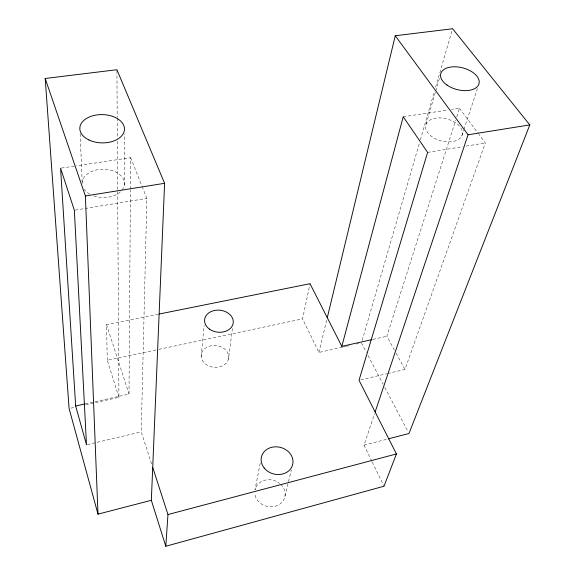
<?xml version="1.0" encoding="UTF-8"?>
<svg xmlns="http://www.w3.org/2000/svg" width="575" height="575" viewBox="0 0 575 575"><rect width="100%" height="100%" fill="white"/><g stroke="black" fill="none" stroke-linecap="round" stroke-linejoin="round"><path stroke-width="0.43" stroke-dasharray="2.88 2.16" d="M124.329 184.999L124.365 134.126M94.904 401.717L129.008 394.076L130.432 189.908M130.439 189.017L130.654 157.672L76.54 165.801M151.62 464.003L141.234 431.868L146.848 198.389L142.219 186.76M201.178 356.342L204.147 325.464M228.44 359.123A13.8 10.911 6 0 0 210.565 345.87A13.8 10.911 6 0 0 205.814 364.248A13.8 10.911 6 0 0 228.44 359.123L232.559 327.52M260.202 463.227L254.984 489.929A15.324 13.426 14.9 0 1 279.623 483.41M342.333 347.199L318.902 352.461L302.558 318.881L310.018 283.705M318.902 352.461L326.859 319.448M284.948 496.34L291.36 469.854M362.171 340.328L419.376 143.225M420.375 139.782L434.362 91.583M435.606 87.278L452.597 28.75M426.068 124.186L435.541 91.684M435.785 90.828L439.774 77.143M394.428 350.132L386.831 336.274L455.659 120.254M456.751 116.84L459.468 108.301L451.562 109.487M461.991 135.369A18.838 11.363 14.8 0 0 438.416 117.925A18.838 11.363 14.8 0 0 431.523 136.433A18.838 11.363 14.8 0 0 461.991 135.369L463.673 130.259M463.953 129.404L477.415 88.536M371.86 461.265L364.018 445.165L374.569 413.698M387.643 373.484L404.987 369.38L485.322 142.959L478.989 134.471M364.018 445.165L387.363 439.113M87.371 444.633L141.234 431.868M360.762 379.852L386.774 373.692M85.287 403.873L94.034 401.918M372.981 339.379L386.831 336.274M70.84 408.149L74.34 407.359M85.711 404.807L118.932 397.354L117.336 138.812M343.196 347.005L345.805 346.423M346.668 346.222L349.277 345.64M356.213 344.08L358.822 343.498M118.932 397.354L107.281 360.309L158.067 349.535M158.944 349.348L302.558 318.881M107.281 360.309L106.548 324.602L158.513 314.158M75.239 210.112L146.848 198.389M427.613 152.411L462.588 146.683M466.088 146.115L485.322 142.959M61.46 168.065L75.656 165.938M403.226 116.747L448.047 110.019M459.468 108.301L478.465 133.767M396.118 353.215L404.987 369.38M361.423 342.916L366.426 352.446M368.093 355.63L383.115 384.237M384.783 387.413L408.142 431.918M372.248 462.07L384.007 486.227M130.654 157.672L141.888 185.926M106.548 324.602L129.008 394.076M80.133 133.767L82.232 183.281M116.919 70.617L117.207 117.278M117.207 118.177L117.329 137.914M280.78 484.423A15.324 13.426 14.9 0 1 276.244 505.957A15.324 13.426 14.9 0 1 254.775 493.451M82.139 183.562A21.16 14.159 0.6 0 1 108.553 169.683A21.16 14.159 0.6 0 1 121.591 190.591M120.376 191.827A21.16 14.159 0.6 0 1 92.827 195.615M89.757 194.17A21.16 14.159 0.6 0 1 84.187 189.333"/><path stroke-width="0.86" d="M151.34 500.308L164.594 183.303L116.912 69.719L45.195 78.473L69.093 408.537L97.994 514.143L151.34 500.308L165.794 546.25L384.007 486.227L396.434 453.955L359.03 380.269L427.613 152.411L403.226 116.747L341.823 346.366L372.118 339.573M165.794 546.25L167.965 514.546L152.713 467.382M327.276 317.716L395.262 35.751L452.597 28.75L529.805 124.912L408.976 433.507L388.226 438.883M375.137 411.995L468.064 134.78L395.262 35.751M167.965 514.546L396.434 453.955M75.67 406.029L60.569 168.202L74.355 210.263L86.502 444.834L75.67 406.029L84.41 404.074M159.397 313.979L310.018 283.705L341.823 346.366M45.195 78.473L85.395 195.967L164.594 183.303M468.064 134.78L529.805 124.912M85.395 195.967L97.994 514.143M88.988 140.005A22.346 14.145 1.3 0 0 124.365 130.561A22.346 14.145 1.3 0 0 93.093 115.697A22.346 14.145 1.3 0 0 88.988 140.005M446.962 85.057A19.78 11.22 14.4 0 0 478.824 84.281A19.78 11.22 14.4 0 0 453.812 66.793A19.78 11.22 14.4 0 0 446.962 85.057M209.444 329.087A14.404 11.04 6.3 0 0 233.019 324.005A14.404 11.04 6.3 0 0 214.324 310.507A14.404 11.04 6.3 0 0 209.444 329.087M264.169 467.964A16.071 13.714 14.2 0 0 291.626 467.267A16.071 13.714 14.2 0 0 275.396 446.818A16.071 13.714 14.2 0 0 264.169 467.964"/></g></svg>
